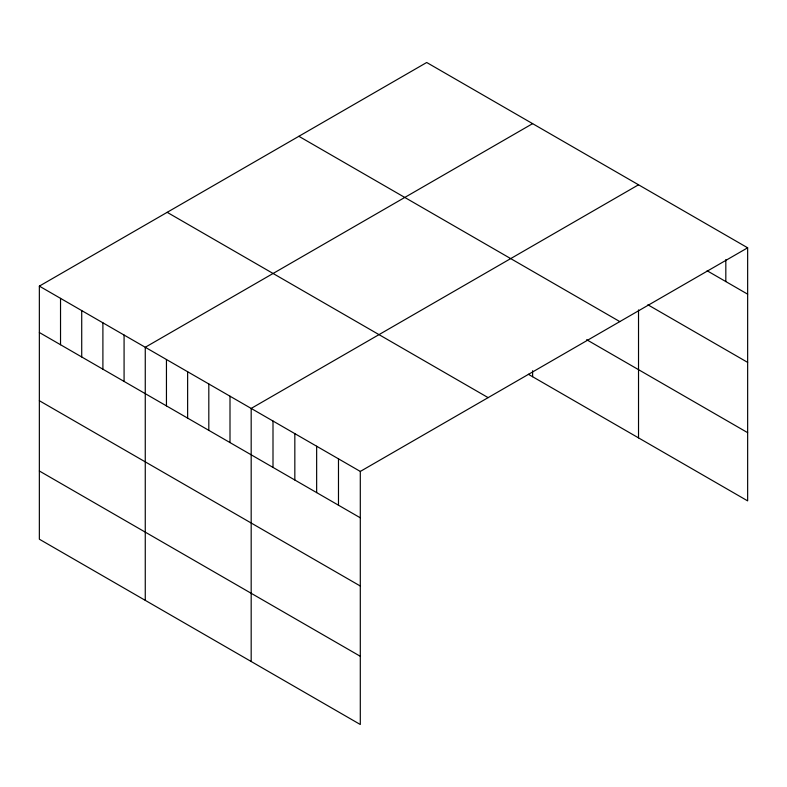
<?xml version="1.0" encoding="UTF-8"?>
<svg xmlns="http://www.w3.org/2000/svg" width="787" height="787" viewBox="0 0 787 787"><rect width="100%" height="100%" fill="white"/><g stroke="black" fill="none" stroke-linecap="round" stroke-linejoin="round"><path stroke-width="1.18" d="M39.35 286.124L360.298 471.433L360.298 724.502L39.35 539.203L39.35 286.124L426.702 62.498L747.65 247.797L747.65 500.876L528.372 374.278M532.612 123.648L145.261 347.274L145.261 600.353M638.523 184.797L251.181 408.423L251.181 661.503M360.298 471.433L747.65 247.797M707.12 270.767L747.65 294.171M647.878 304.785L747.65 362.384M298.873 136.299L619.822 321.598M586.63 339.699L747.65 432.663M167.178 212.333L488.127 397.632M39.35 332.507L360.298 517.807M39.35 400.711L360.298 586.02M39.35 470.99L360.298 656.289M725.821 259.602L725.821 281.569M638.523 309.921L638.523 437.867M532.612 370.736L532.612 376.717M338.479 458.831L338.479 505.205M316.649 446.229L316.649 492.603M294.83 433.627L294.83 480.001M273 421.025L273 467.399M230.001 396.195L230.001 442.569M208.811 383.967L208.811 430.341M187.631 371.739L187.631 418.113M166.451 359.511L166.451 405.885M124.08 335.046L124.08 381.42M102.9 322.818L102.9 369.192M81.72 310.59L81.72 356.964M60.53 298.362L60.53 344.736"/></g></svg>
